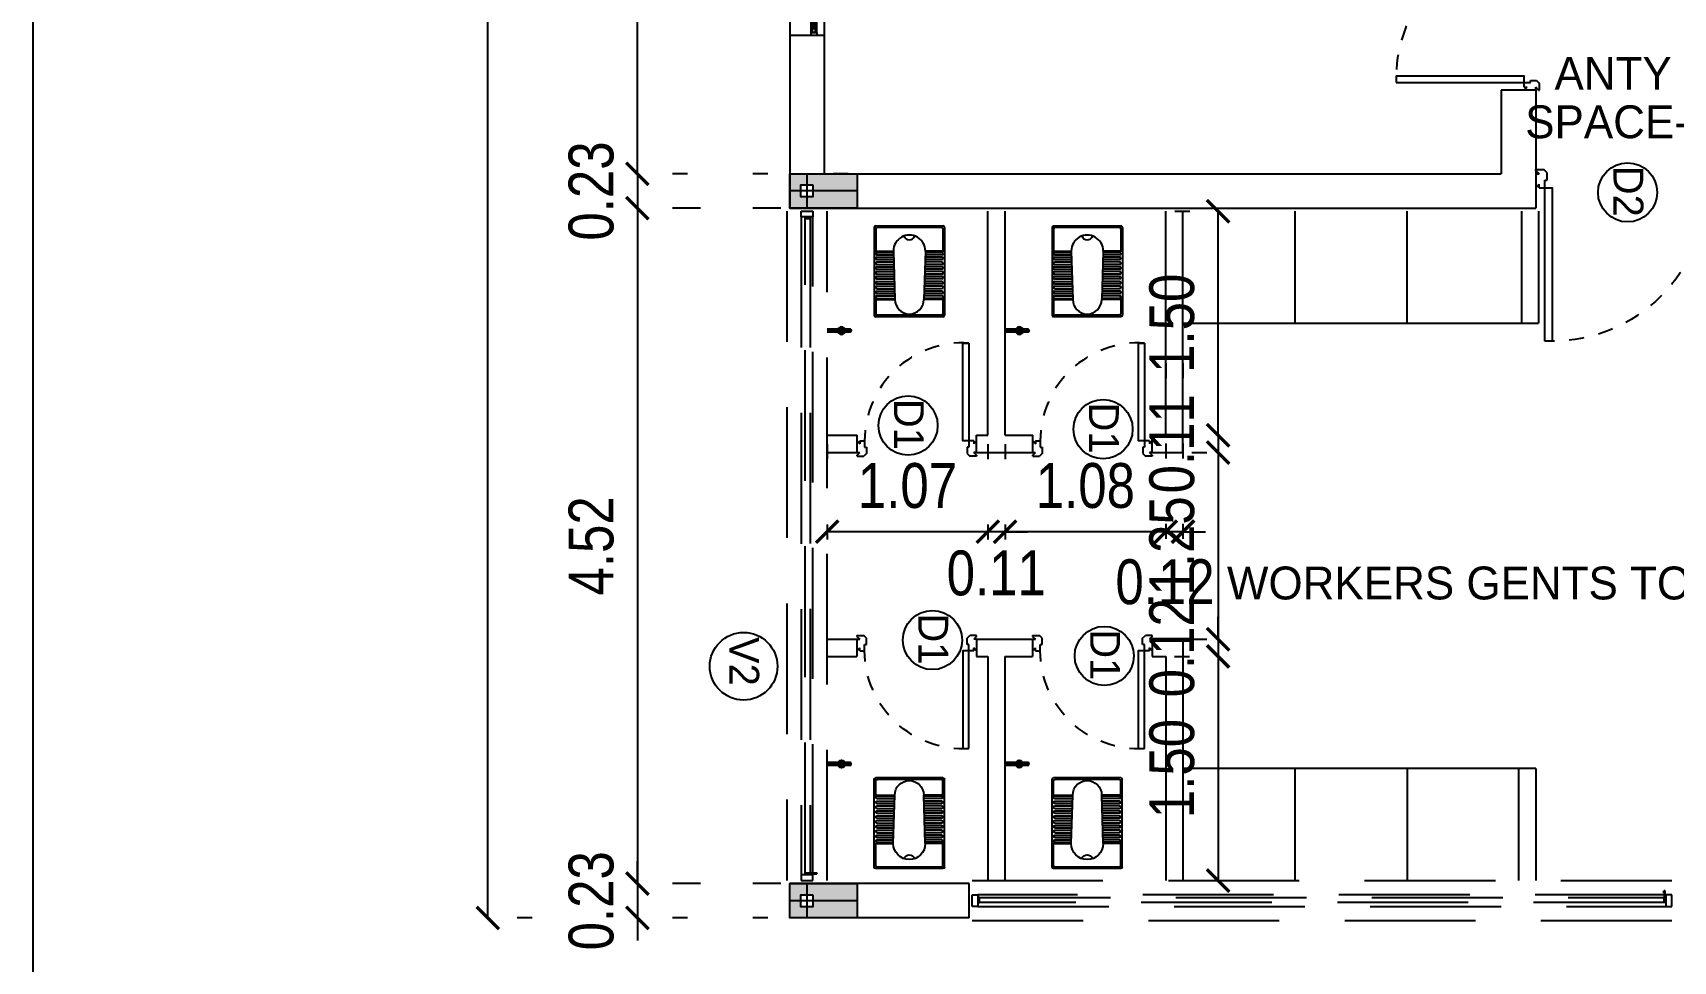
# Model space of a CAD drawing. Header units: metres. Extents: x 1422408 to 2267428, y 4130 to 80428.
# Drawn here: x 2267374 to 2267384.97, y 4274.81 to 4281.03 of the extents above; entities that cross this region are included whole.
import ezdxf

# ---------------------------------------------------------------- set-up
doc = ezdxf.new("R2010")
doc.units = ezdxf.units.M
doc.header["$LTSCALE"] = 3.5
doc.header["$MEASUREMENT"] = 0
doc.linetypes.add('DOT2', pattern=[0.125, 0, -0.125])
doc.linetypes.add('HIDDEN', pattern=[0.375, 0.25, -0.125])
doc.layers.get('0').update_dxf_attribs({"linetype": 'CONTINUOUS'})
doc.layers.get('DEFPOINTS').update_dxf_attribs({"linetype": 'CONTINUOUS'})
for name, color, linetype in [('COL', 2, 'CONTINUOUS'), ('DIM', 41, 'CONTINUOUS'), ('DOOR', 8, 'CONTINUOUS'), ('ED', 30, 'CONTINUOUS'), ('ELEVA TION', 251, 'CONTINUOUS'), ('FURN', 35, 'CONTINUOUS'), ('FUTURE', 252, 'HIDDEN'), ('LOWPART', 56, 'CONTINUOUS'), ('T E X T', 7, 'CONTINUOUS'), ('TABLE', 14, 'CONTINUOUS'), ('TITLE', 7, 'CONTINUOUS'), ('W A L L', 125, 'CONTINUOUS'), ('WALL', 125, 'CONTINUOUS'), ('WALL HATCH', 15, 'CONTINUOUS'), ('wall1', 255, 'CONTINUOUS'), ('WIN', 8, 'CONTINUOUS'), ('window', 252, 'CONTINUOUS')]:
    doc.layers.add(name, color=color, linetype=linetype)
doc.styles.add('ID', font='GOTHIC.TTF', dxfattribs={"width": 0.85})
doc.styles.add('USA TEXT', font='GOTHIC.TTF')
doc.dimstyles.new('1-100-ID', dxfattribs={"dimtxt": 0.3, "dimasz": 0.15, "dimexe": 0.1, "dimexo": 0.06, "dimgap": 0.15, "dimtad": 1, "dimzin": 3, "dimdsep": 46, "dimtxsty": 'ID', "dimblk": 'ARCHTICK', "dimcen": 0, "dimclrd": 252, "dimclre": 252, "dimclrt": 3, "dimadec": 0, "dimazin": 0, "dimtfac": 1, "dimtix": 1, "dimtmove": 2, "dimatfit": 3, "dimldrblk": 'OPEN90', "dimfxl": 0, "dimtolj": 1, "dimtzin": 0, "dimarcsym": 0})

# ---------------------------------------------------------------- blocks, each defined once
blk = doc.blocks.new('800')
at = {"layer": 'DOOR', "linetype": 'HIDDEN'}
for p, q in [((-26, 0, 0), (-26, -45, 0)), ((-26, 0, 0), (-19, 0, 0)), ((-6, -64, 0), (-26, -45, 0)), ((-19, 0, 0), (0, -19, 0)), ((35, -64, 0), (-6, -64, 0)), ((0, 0, 0), (0, -19, 0)), ((77, -51, 0), (35, -51, 0)), ((35, -51, 0), (35, -64, 0)), ((77, 0, 0), (57, -19, 0)), ((77, -19, 0), (57, -19, 0)), ((77, 0, 0), (77, 0, 0)), ((77, -19, 0), (77, -51, 0)), ((-6, -736, 0), (-26, -755, 0)), ((-26, -800, 0), (-26, -755, 0)), ((35, -736, 0), (-6, -736, 0)), ((35, -749, 0), (35, -736, 0)), ((77, -749, 0), (35, -749, 0)), ((77, -781, 0), (77, -749, 0)), ((-19, -800, 0), (-26, -800, 0)), ((-19, -800, 0), (0, -781, 0)), ((0, -800, 0), (0, -781, 0)), ((0, -800, 0), (77, -800, 0)), ((77, -781, 0), (57, -781, 0)), ((77, -800, 0), (57, -781, 0))]:
    blk.add_line(p, q, dxfattribs=at)
at = {"layer": 'DOOR'}
blk.add_line((0, 0, 0), (77, 0, 0), dxfattribs=at)
at = {"layer": 'DOOR', "elevation": 0}
blk.add_lwpolyline([(732, -749), (77, -749), (77, -707), (732, -707)], close=True, dxfattribs=at)
at = {"layer": 'DOOR', "linetype": 'HIDDEN'}
blk.add_arc((77, -707, 0), 656, 356.3719, 90.0001, dxfattribs=at)
blk = doc.blocks.new('FURN')
at = {"layer": 'FURN'}
for p, q in [((-607, -225), (-607, 225)), ((-10, 235), (-596, 235)), ((-492, 225), (-586, 225)), ((-492, 235), (-492, 97)), ((-167, 235), (-167, 107)), ((-21, 225), (-167, 225)), ((0, -225), (0, 225)), ((-596, -215), (-596, 215)), ((-484, 217), (-484, 97)), ((-468, 217), (-468, 98)), ((-451, 217), (-451, 98)), ((-435, 217), (-435, 99)), ((-419, 217), (-419, 99)), ((-403, 217), (-403, 100)), ((-386, 217), (-386, 100)), ((-370, 217), (-370, 101)), ((-354, 217), (-354, 101)), ((-338, 217), (-338, 102)), ((-322, 217), (-322, 102)), ((-305, 217), (-305, 103)), ((-289, 217), (-289, 103)), ((-273, 217), (-273, 104)), ((-257, 217), (-257, 104)), ((-240, 217), (-240, 105)), ((-224, 217), (-224, 105)), ((-208, 217), (-208, 106)), ((-192, 217), (-192, 106)), ((-176, 217), (-176, 107)), ((-10, -215), (-10, 215)), ((-167, 107), (-492, 97)), ((-167, -107), (-492, -97)), ((-492, -235), (-492, -97)), ((-484, -217), (-484, -97)), ((-468, -217), (-468, -98)), ((-451, -217), (-451, -98)), ((-435, -217), (-435, -99)), ((-419, -217), (-419, -99)), ((-403, -217), (-403, -100)), ((-386, -217), (-386, -100)), ((-370, -217), (-370, -101)), ((-354, -217), (-354, -101)), ((-338, -217), (-338, -102)), ((-322, -217), (-322, -102)), ((-305, -217), (-305, -103)), ((-289, -217), (-289, -103)), ((-273, -217), (-273, -104)), ((-257, -217), (-257, -104)), ((-240, -217), (-240, -105)), ((-224, -217), (-224, -105)), ((-208, -217), (-208, -106)), ((-192, -217), (-192, -106)), ((-176, -217), (-176, -107)), ((-167, -235), (-167, -107)), ((-10, -235), (-596, -235)), ((-492, -225), (-586, -225)), ((-21, -225), (-167, -225))]:
    blk.add_line(p, q, dxfattribs=at)
for centre, radius, start, end in [((-596, 225), 10.5, 90, 180), ((-586, 215), 10.5, 90, 180), ((-476, 217), 8.11, 0, 180), ((-443, 217), 8.11, 0, 180), ((-411, 217), 8.11, 0, 180), ((-378, 217), 8.11, 0, 180), ((-346, 217), 8.11, 0, 180), ((-313, 217), 8.11, 0, 180), ((-281, 217), 8.11, 0, 180), ((-249, 217), 8.11, 0, 180), ((-216, 217), 8.11, 0, 180), ((-184, 217), 8.11, 0, 180), ((-21, 215), 10.5, 0, 90), ((-10, 225), 10.5, 0, 90), ((-492, 0), 96.8, 90, 270), ((-167, 0), 107, 270, 90), ((-52, 0), 39.2, 111.6754, 248.3246), ((-586, -215), 10.5, 180, 270), ((-476, -217), 8.11, 180, 0), ((-443, -217), 8.11, 180, 0), ((-411, -217), 8.11, 180, 0), ((-378, -217), 8.11, 180, 0), ((-346, -217), 8.11, 180, 0), ((-313, -217), 8.11, 180, 0), ((-281, -217), 8.11, 180, 0), ((-249, -217), 8.11, 180, 0), ((-216, -217), 8.11, 180, 0), ((-184, -217), 8.11, 180, 0), ((-21, -215), 10.5, 270, 0), ((-596, -225), 10.5, 180, 270), ((-10, -225), 10.5, 270, 0)]:
    blk.add_arc(centre, radius, start, end, dxfattribs=at)
blk = doc.blocks.new('TAP')
at = {"layer": 'FURN'}
for p, q in [((-14, 99), (-30, 111)), ((-13, 100), (-25, 117)), ((-20, 151), (-20, 119)), ((-19, 156), (-19, 120)), ((-12, 101), (-18, 120)), ((-17, 158), (-17, 120)), ((-14, 160), (-14, 121)), ((-10, 101), (-10, 121)), ((-8, 101), (-2, 120)), ((-7, 100), (5, 117)), ((-6, 160), (-6, 121)), ((-6, 99), (10, 111)), ((-3, 158), (-3, 120)), ((-1, 156), (-1, 120)), ((0, 151), (0, 119)), ((-15, 96), (-35, 96)), ((-15, 98), (-34, 104)), ((-15, 95), (-34, 89)), ((-14, 93), (-30, 82)), ((-13, 92), (-25, 76)), ((-20, 73), (-20, 0)), ((-19, 73), (-19, 0)), ((-12, 92), (-18, 73)), ((-17, 72), (-17, 0)), ((-14, 72), (-14, 0)), ((-10, 91), (-10, 71)), ((-8, 92), (-2, 73)), ((-7, 92), (5, 76)), ((-6, 93), (10, 82)), ((-6, 72), (-6, 0)), ((-5, 98), (14, 104)), ((-5, 96), (15, 96)), ((-5, 95), (14, 89)), ((-3, 72), (-3, 0)), ((-1, 73), (-1, 0)), ((0, 73), (0, 0))]:
    blk.add_line(p, q, dxfattribs=at)
for radius in [25, 5]:
    blk.add_circle((-10, 96), radius, dxfattribs=at)
blk.add_arc((-10, 151), 10, 0, 180, dxfattribs=at)
blk = doc.blocks.new('1000')
at = {"layer": 'DOOR', "linetype": 'HIDDEN'}
for p, q in [((0, 76.7), (19.2, 57.5)), ((0, 0), (0, 76.7)), ((0, -19.2), (19.2, 0)), ((0, 0), (19.2, 0)), ((19.2, 76.7), (51.1, 76.7)), ((19.2, 76.7), (19.2, 57.5)), ((51.1, 76.7), (51.1, 35.1)), ((51.1, 35.1), (63.9, 35.1)), ((63.9, 35.1), (63.9, -6.4)), ((948.9, 35.1, 0), (936.1, 35.1, 0)), ((936.1, 35.1, 0), (936.1, -6.4, 0)), ((980.8, 76.7, 0), (948.9, 76.7, 0)), ((948.9, 76.7, 0), (948.9, 35.1, 0)), ((980.8, 76.7, 0), (980.8, 57.5, 0)), ((1000, 76.7, 0), (980.8, 57.5, 0)), ((1000, 76.7, 0), (1000, 76.7, 0)), ((0, -19.2), (0, -25.6)), ((0, -25.6), (44.7, -25.6)), ((63.9, -6.4), (44.7, -25.6)), ((936.1, -6.4, 0), (955.3, -25.6, 0)), ((1000, -25.6, 0), (955.3, -25.6, 0)), ((1000, -19.2, 0), (980.8, 0, 0)), ((1000, 0, 0), (980.8, 0, 0)), ((1000, -25.6, 0), (1000, -19.2, 0))]:
    blk.add_line(p, q, dxfattribs=at)
at = {"layer": 'DOOR'}
blk.add_line((1000, 0, 0), (1000, 76.7, 0), dxfattribs=at)
blk.add_lwpolyline([(51.1, 932.9), (51.1, 76.7), (92.6, 76.7), (92.6, 932.9)], close=True, dxfattribs=at)
at = {"layer": 'DOOR', "linetype": 'HIDDEN'}
blk.add_arc((92.6, 76.7), 856.2, 359.99999, 90.00001, dxfattribs=at)
at = {"layer": 'WALL', "ltscale": 5}
blk.add_line((16.7, -6.4), (16.7, -6.4), dxfattribs=at)
blk = doc.blocks.new('230')
at = {"layer": 'COL'}
h = blk.add_hatch(color=256, dxfattribs=at)
h.paths.add_polyline_path([(115, 115), (0, 115), (0, 40), (40, 40), (40, 0), (115, 0)])
h.paths.add_polyline_path([(0, 115), (-115, 115), (-115, 0), (-40, 0), (-40, 40), (0, 40)])
h.paths.add_polyline_path([(0, -40), (-40, -40), (-40, 0), (-115, 0), (-115, -335), (0, -335)])
h.paths.add_polyline_path([(115, 0), (40, 0), (40, -40), (0, -40), (0, -335), (115, -335)])
for p, q in [((0, -335), (0, 115)), ((-115, 0), (115, 0))]:
    blk.add_line(p, q, dxfattribs=at)
for points in [[(-115, -335), (115, -335), (115, 115), (-115, 115)], [(-40, -40), (40, -40), (40, 40), (-40, 40)]]:
    blk.add_lwpolyline(points, close=True, dxfattribs=at)
blk = doc.blocks.new('_ArchTick')
at = {"color": 0, "linetype": 'ByBlock', "const_width": 0.15}
blk.add_lwpolyline([(-0.5, -0.5), (0.5, 0.5)], dxfattribs=at)
blk = doc.blocks.new('*D262')
at = {"layer": 'DEFPOINTS', "color": 0, "transparency": 16777216}
for p in [(2267379.513, 4280.082), (2267378.043, 4279.852), (2267379.513, 4279.852)]:
    blk.add_point(p, dxfattribs=at)
at = {"layer": 'ED', "color": 252, "lineweight": -2, "transparency": 16777216}
for p, q in [((2267378.043, 4280.082), (2267378.043, 4280.232)), ((2267378.043, 4280.082), (2267378.043, 4279.852)), ((2267378.043, 4279.852), (2267378.043, 4279.702))]:
    blk.add_line(p, q, dxfattribs=at)
at = {"layer": 'ED', "color": 252, "linetype": 'DOT2', "lineweight": -2, "transparency": 16777216}
for p, q in [((2267379.453, 4280.082), (2267377.943, 4280.082)), ((2267379.453, 4279.852), (2267377.943, 4279.852))]:
    blk.add_line(p, q, dxfattribs=at)
at = {"layer": 'ED', "color": 252, "lineweight": -2, "transparency": 16777216, "xscale": 0.15, "yscale": 0.15, "zscale": 0.15}
for p, rotation in [((2267378.043, 4280.082), 270), ((2267378.043, 4279.852), 90)]:
    blk.add_blockref('_ArchTick', p, dxfattribs=dict(at, rotation=rotation))
at = {"layer": 'ED', "color": 3, "transparency": 16777216, "insert": (2267377.735, 4279.967), "char_height": 0.3, "attachment_point": 5, "rotation": 90, "style": 'ID'}
blk.add_mtext('\\A1;0.23', dxfattribs=at)
blk = doc.blocks.new('_Open90')
at = {"color": 0, "linetype": 'ByBlock', "lineweight": -2}
for p, q in [((0, 0), (-1, 0)), ((-0.5, 0.5), (0, 0)), ((0, 0), (-0.5, -0.5))]:
    blk.add_line(p, q, dxfattribs=at)
blk = doc.blocks.new('*D263')
at = {"layer": 'DEFPOINTS', "color": 0, "transparency": 16777216}
for p in [(2267379.513, 4275.332), (2267378.043, 4275.102), (2267379.513, 4275.102)]:
    blk.add_point(p, dxfattribs=at)
at = {"layer": 'ED', "color": 252, "lineweight": -2, "transparency": 16777216}
for p, q in [((2267378.043, 4275.332), (2267378.043, 4275.482)), ((2267378.043, 4275.332), (2267378.043, 4275.102)), ((2267378.043, 4275.102), (2267378.043, 4274.952))]:
    blk.add_line(p, q, dxfattribs=at)
at = {"layer": 'ED', "color": 252, "linetype": 'DOT2', "lineweight": -2, "transparency": 16777216}
for p, q in [((2267379.453, 4275.332), (2267377.943, 4275.332)), ((2267379.453, 4275.102), (2267377.943, 4275.102))]:
    blk.add_line(p, q, dxfattribs=at)
at = {"layer": 'ED', "color": 252, "lineweight": -2, "transparency": 16777216, "xscale": 0.15, "yscale": 0.15, "zscale": 0.15}
for p, rotation in [((2267378.043, 4275.332), 270), ((2267378.043, 4275.102), 90)]:
    blk.add_blockref('_ArchTick', p, dxfattribs=dict(at, rotation=rotation))
at = {"layer": 'ED', "color": 3, "transparency": 16777216, "insert": (2267377.735, 4275.217), "char_height": 0.3, "attachment_point": 5, "rotation": 90, "style": 'ID'}
blk.add_mtext('\\A1;0.23', dxfattribs=at)
blk = doc.blocks.new('*D265')
at = {"layer": 'DEFPOINTS', "color": 0, "transparency": 16777216}
for p in [(2267379.063, 4279.852), (2267378.043, 4275.332), (2267379.063, 4275.332)]:
    blk.add_point(p, dxfattribs=at)
at = {"layer": 'ED', "color": 252, "linetype": 'DOT2', "lineweight": -2, "transparency": 16777216}
for p, q in [((2267379.003, 4279.852), (2267377.943, 4279.852)), ((2267379.003, 4275.332), (2267377.943, 4275.332))]:
    blk.add_line(p, q, dxfattribs=at)
at = {"layer": 'ED', "color": 252, "lineweight": -2, "transparency": 16777216}
blk.add_line((2267378.043, 4279.852), (2267378.043, 4275.332), dxfattribs=at)
at = {"layer": 'ED', "color": 252, "lineweight": -2, "transparency": 16777216, "xscale": 0.15, "yscale": 0.15, "zscale": 0.15}
for p, rotation in [((2267378.043, 4279.852), 90), ((2267378.043, 4275.332), 270)]:
    blk.add_blockref('_ArchTick', p, dxfattribs=dict(at, rotation=rotation))
at = {"layer": 'ED', "color": 3, "transparency": 16777216, "insert": (2267377.735, 4277.592), "char_height": 0.3, "attachment_point": 5, "rotation": 90, "style": 'ID'}
blk.add_mtext('\\A1;4.52', dxfattribs=at)
blk = doc.blocks.new('*D266')
at = {"layer": 'DEFPOINTS', "color": 0, "transparency": 16777216}
for p in [(2267377.399, 4295.932), (2267377.043, 4275.102), (2267377.399, 4275.102)]:
    blk.add_point(p, dxfattribs=at)
at = {"layer": 'ED', "color": 252, "linetype": 'DOT2', "lineweight": -2, "transparency": 16777216}
for p, q in [((2267377.339, 4295.932), (2267376.943, 4295.932)), ((2267377.339, 4275.102), (2267376.943, 4275.102))]:
    blk.add_line(p, q, dxfattribs=at)
at = {"layer": 'ED', "color": 252, "lineweight": -2, "transparency": 16777216}
for p, q in [((2267377.043, 4295.932), (2267377.043, 4284.326)), ((2267377.043, 4275.102), (2267377.043, 4283.165))]:
    blk.add_line(p, q, dxfattribs=at)
at = {"layer": 'ED', "color": 252, "lineweight": -2, "transparency": 16777216, "xscale": 0.15, "yscale": 0.15, "zscale": 0.15}
for p, rotation in [((2267377.043, 4295.932), 90), ((2267377.043, 4275.102), 270)]:
    blk.add_blockref('_ArchTick', p, dxfattribs=dict(at, rotation=rotation))
at = {"layer": 'ED', "color": 3, "transparency": 16777216, "insert": (2267377.309, 4283.746), "char_height": 0.3, "attachment_point": 5, "rotation": 90, "style": 'ID'}
blk.add_mtext('\\A1;20.83', dxfattribs=at)
blk = doc.blocks.new('WIN-PLAN')
at = {"layer": 'DIM', "color": 9}
for p, q in [((2100, 180), (-300, 180)), ((2100, 143), (-300, 143)), ((2090, 173), (-287, 173)), ((2090, 151), (-272, 151))]:
    blk.add_line(p, q, dxfattribs=at)
at = {"layer": 'DIM'}
for p, q in [((-272, 173), (-264, 166)), ((2072, 166), (-272, 166)), ((2072, 159), (-272, 159)), ((-272, 151), (-264, 159)), ((2072, 173), (2064, 166)), ((2072, 151), (2064, 159))]:
    blk.add_line(p, q, dxfattribs=at)
at = {"layer": 'DIM', "color": 9}
for points in [[(-320, 143), (-300, 143), (-300, 180), (-320, 180)], [(2120, 143), (2100, 143), (2100, 180), (2120, 180)]]:
    blk.add_lwpolyline(points, close=True, dxfattribs=at)
at = {"layer": 'DIM'}
for points in [[(-300, 173), (-300, 164, -1), (-300, 160), (-300, 152), (-297, 152), (-297, 150), (-290, 150), (-290, 151), (-287, 151), (-272, 151), (-272, 173), (-290, 173), (-290, 175), (-297, 175), (-297, 173)], [(2100, 173), (2100, 164, 1), (2100, 160), (2100, 152), (2097, 152), (2097, 150), (2090, 150), (2090, 151), (2087, 151), (2072, 151), (2072, 173), (2090, 173), (2090, 175), (2097, 175), (2097, 173)]]:
    blk.add_lwpolyline(points, format="xyb", close=True, dxfattribs=at)
at = {"layer": 'WIN'}
for points in [[(-320, 230), (2120, 230)], [(-320, 0), (2120, 0)]]:
    blk.add_lwpolyline(points, dxfattribs=at)
blk = doc.blocks.new('*D232')
at = {"layer": 'DEFPOINTS', "color": 0, "transparency": 16777216}
for p in [(2267378.043, 4284.372), (2267379.513, 4284.372), (2267379.513, 4280.082)]:
    blk.add_point(p, dxfattribs=at)
at = {"layer": 'ED', "color": 252, "linetype": 'DOT2', "lineweight": -2, "transparency": 16777216}
for p, q in [((2267379.453, 4284.372), (2267377.943, 4284.372)), ((2267379.453, 4280.082), (2267377.943, 4280.082))]:
    blk.add_line(p, q, dxfattribs=at)
at = {"layer": 'ED', "color": 252, "lineweight": -2, "transparency": 16777216}
blk.add_line((2267378.043, 4280.082), (2267378.043, 4284.372), dxfattribs=at)
at = {"layer": 'ED', "color": 252, "lineweight": -2, "transparency": 16777216, "xscale": 0.15, "yscale": 0.15, "zscale": 0.15}
for p, rotation in [((2267378.043, 4284.372), 90), ((2267378.043, 4280.082), 270)]:
    blk.add_blockref('_ArchTick', p, dxfattribs=dict(at, rotation=rotation))
at = {"layer": 'ED', "color": 3, "transparency": 16777216, "insert": (2267377.735, 4282.227), "char_height": 0.3, "attachment_point": 5, "rotation": 90, "style": 'ID'}
blk.add_mtext('\\A1;4.29', dxfattribs=at)
blk = doc.blocks.new('*D336')
at = {"layer": 'DEFPOINTS', "color": 0, "transparency": 16777216}
for p in [(2267381.578, 4278.875), (2267381.693, 4278.875), (2267381.578, 4277.687)]:
    blk.add_point(p, dxfattribs=at)
at = {"layer": 'ED', "color": 252, "linetype": 'DOT2', "lineweight": -2, "transparency": 16777216}
for p, q in [((2267381.578, 4278.815), (2267381.578, 4277.587)), ((2267381.693, 4278.815), (2267381.693, 4277.587))]:
    blk.add_line(p, q, dxfattribs=at)
at = {"layer": 'ED', "color": 252, "lineweight": -2, "transparency": 16777216}
for p, q in [((2267381.578, 4277.687), (2267381.428, 4277.687)), ((2267381.693, 4277.687), (2267381.578, 4277.687)), ((2267381.693, 4277.687), (2267381.843, 4277.687))]:
    blk.add_line(p, q, dxfattribs=at)
at = {"layer": 'ED', "color": 252, "lineweight": -2, "transparency": 16777216, "xscale": 0.15, "yscale": 0.15, "zscale": 0.15}
blk.add_blockref('_ArchTick', (2267381.578, 4277.687), dxfattribs=at)
at = {"layer": 'ED', "color": 252, "lineweight": -2, "transparency": 16777216, "xscale": 0.15, "yscale": 0.15, "zscale": 0.15, "rotation": 180}
blk.add_blockref('_ArchTick', (2267381.693, 4277.687), dxfattribs=at)
at = {"layer": 'ED', "color": 3, "transparency": 16777216, "insert": (2267381.573, 4277.35), "char_height": 0.3, "attachment_point": 5, "style": 'ID'}
blk.add_mtext('\\A1;0.12', dxfattribs=at)
blk = doc.blocks.new('*D337')
at = {"layer": 'DEFPOINTS', "color": 0, "transparency": 16777216}
for p in [(2267381.578, 4278.875), (2267380.503, 4278.332), (2267380.503, 4277.687)]:
    blk.add_point(p, dxfattribs=at)
at = {"layer": 'ED', "color": 252, "linetype": 'DOT2', "lineweight": -2, "transparency": 16777216}
for p, q in [((2267381.578, 4278.815), (2267381.578, 4277.587)), ((2267380.503, 4278.272), (2267380.503, 4277.587))]:
    blk.add_line(p, q, dxfattribs=at)
at = {"layer": 'ED', "color": 252, "lineweight": -2, "transparency": 16777216}
blk.add_line((2267381.578, 4277.687), (2267380.503, 4277.687), dxfattribs=at)
at = {"layer": 'ED', "color": 252, "lineweight": -2, "transparency": 16777216, "xscale": 0.15, "yscale": 0.15, "zscale": 0.15, "rotation": 180}
blk.add_blockref('_ArchTick', (2267380.503, 4277.687), dxfattribs=at)
at = {"layer": 'ED', "color": 252, "lineweight": -2, "transparency": 16777216, "xscale": 0.15, "yscale": 0.15, "zscale": 0.15}
blk.add_blockref('_ArchTick', (2267381.578, 4277.687), dxfattribs=at)
at = {"layer": 'ED', "color": 3, "transparency": 16777216, "insert": (2267381.04, 4277.994), "char_height": 0.3, "attachment_point": 5, "style": 'ID'}
blk.add_mtext('\\A1;1.08', dxfattribs=at)
blk = doc.blocks.new('*D338')
at = {"layer": 'DEFPOINTS', "color": 0, "transparency": 16777216}
for p in [(2267380.388, 4278.332), (2267380.503, 4278.332), (2267380.388, 4277.687)]:
    blk.add_point(p, dxfattribs=at)
at = {"layer": 'ED', "color": 252, "linetype": 'DOT2', "lineweight": -2, "transparency": 16777216}
for p, q in [((2267380.388, 4278.272), (2267380.388, 4277.587)), ((2267380.503, 4278.272), (2267380.503, 4277.587))]:
    blk.add_line(p, q, dxfattribs=at)
at = {"layer": 'ED', "color": 252, "lineweight": -2, "transparency": 16777216}
for p, q in [((2267380.388, 4277.687), (2267380.238, 4277.687)), ((2267380.503, 4277.687), (2267380.388, 4277.687)), ((2267380.503, 4277.687), (2267380.653, 4277.687))]:
    blk.add_line(p, q, dxfattribs=at)
at = {"layer": 'ED', "color": 252, "lineweight": -2, "transparency": 16777216, "xscale": 0.15, "yscale": 0.15, "zscale": 0.15}
blk.add_blockref('_ArchTick', (2267380.388, 4277.687), dxfattribs=at)
at = {"layer": 'ED', "color": 252, "lineweight": -2, "transparency": 16777216, "xscale": 0.15, "yscale": 0.15, "zscale": 0.15, "rotation": 180}
blk.add_blockref('_ArchTick', (2267380.503, 4277.687), dxfattribs=at)
at = {"layer": 'ED', "color": 3, "transparency": 16777216, "insert": (2267380.444, 4277.409), "char_height": 0.3, "attachment_point": 5, "style": 'ID'}
blk.add_mtext('\\A1;0.11', dxfattribs=at)
blk = doc.blocks.new('*D339')
at = {"layer": 'DEFPOINTS', "color": 0, "transparency": 16777216}
for p in [(2267379.313, 4278.332), (2267380.388, 4278.332), (2267379.313, 4277.687)]:
    blk.add_point(p, dxfattribs=at)
at = {"layer": 'ED', "color": 252, "linetype": 'DOT2', "lineweight": -2, "transparency": 16777216}
for p, q in [((2267379.313, 4278.272), (2267379.313, 4277.587)), ((2267380.388, 4278.272), (2267380.388, 4277.587))]:
    blk.add_line(p, q, dxfattribs=at)
at = {"layer": 'ED', "color": 252, "lineweight": -2, "transparency": 16777216}
blk.add_line((2267380.388, 4277.687), (2267379.313, 4277.687), dxfattribs=at)
at = {"layer": 'ED', "color": 252, "lineweight": -2, "transparency": 16777216, "xscale": 0.15, "yscale": 0.15, "zscale": 0.15, "rotation": 180}
blk.add_blockref('_ArchTick', (2267379.313, 4277.687), dxfattribs=at)
at = {"layer": 'ED', "color": 252, "lineweight": -2, "transparency": 16777216, "xscale": 0.15, "yscale": 0.15, "zscale": 0.15}
blk.add_blockref('_ArchTick', (2267380.388, 4277.687), dxfattribs=at)
at = {"layer": 'ED', "color": 3, "transparency": 16777216, "insert": (2267379.85, 4277.994), "char_height": 0.3, "attachment_point": 5, "style": 'ID'}
blk.add_mtext('\\A1;1.07', dxfattribs=at)
blk = doc.blocks.new('*D340')
at = {"layer": 'DEFPOINTS', "color": 0, "transparency": 16777216}
for p in [(2267381.578, 4279.832), (2267381.928, 4279.832), (2267381.578, 4278.332)]:
    blk.add_point(p, dxfattribs=at)
at = {"layer": 'ED', "color": 252, "linetype": 'DOT2', "lineweight": -2, "transparency": 16777216}
for p, q in [((2267381.638, 4279.832), (2267382.028, 4279.832)), ((2267381.638, 4278.332), (2267382.028, 4278.332))]:
    blk.add_line(p, q, dxfattribs=at)
at = {"layer": 'ED', "color": 252, "lineweight": -2, "transparency": 16777216}
blk.add_line((2267381.928, 4278.332), (2267381.928, 4279.832), dxfattribs=at)
at = {"layer": 'ED', "color": 252, "lineweight": -2, "transparency": 16777216, "xscale": 0.15, "yscale": 0.15, "zscale": 0.15}
for p, rotation in [((2267381.928, 4279.832), 90), ((2267381.928, 4278.332), 270)]:
    blk.add_blockref('_ArchTick', p, dxfattribs=dict(at, rotation=rotation))
at = {"layer": 'ED', "color": 3, "transparency": 16777216, "insert": (2267381.62, 4279.082), "char_height": 0.3, "attachment_point": 5, "rotation": 90, "style": 'ID'}
blk.add_mtext('\\A1;1.50', dxfattribs=at)
blk = doc.blocks.new('*D341')
at = {"layer": 'DEFPOINTS', "color": 0, "transparency": 16777216}
for p in [(2267381.578, 4278.332), (2267381.693, 4278.217), (2267381.928, 4278.217)]:
    blk.add_point(p, dxfattribs=at)
at = {"layer": 'ED', "color": 252, "lineweight": -2, "transparency": 16777216}
for p, q in [((2267381.928, 4278.332), (2267381.928, 4278.482)), ((2267381.928, 4278.332), (2267381.928, 4278.217)), ((2267381.928, 4278.217), (2267381.928, 4278.067))]:
    blk.add_line(p, q, dxfattribs=at)
at = {"layer": 'ED', "color": 252, "linetype": 'DOT2', "lineweight": -2, "transparency": 16777216}
for p, q in [((2267381.638, 4278.332), (2267382.028, 4278.332)), ((2267381.753, 4278.217), (2267382.028, 4278.217))]:
    blk.add_line(p, q, dxfattribs=at)
at = {"layer": 'ED', "color": 252, "lineweight": -2, "transparency": 16777216, "xscale": 0.15, "yscale": 0.15, "zscale": 0.15}
for p, rotation in [((2267381.928, 4278.332), 270), ((2267381.928, 4278.217), 90)]:
    blk.add_blockref('_ArchTick', p, dxfattribs=dict(at, rotation=rotation))
at = {"layer": 'ED', "color": 3, "transparency": 16777216, "insert": (2267381.62, 4278.275), "char_height": 0.3, "attachment_point": 5, "rotation": 90, "style": 'ID'}
blk.add_mtext('\\A1;0.11', dxfattribs=at)
blk = doc.blocks.new('*D342')
at = {"layer": 'DEFPOINTS', "color": 0, "transparency": 16777216}
for p in [(2267381.693, 4278.217), (2267381.693, 4276.967), (2267381.928, 4276.967)]:
    blk.add_point(p, dxfattribs=at)
at = {"layer": 'ED', "color": 252, "linetype": 'DOT2', "lineweight": -2, "transparency": 16777216}
for p, q in [((2267381.753, 4278.217), (2267382.028, 4278.217)), ((2267381.753, 4276.967), (2267382.028, 4276.967))]:
    blk.add_line(p, q, dxfattribs=at)
at = {"layer": 'ED', "color": 252, "lineweight": -2, "transparency": 16777216}
blk.add_line((2267381.928, 4278.217), (2267381.928, 4276.967), dxfattribs=at)
at = {"layer": 'ED', "color": 252, "lineweight": -2, "transparency": 16777216, "xscale": 0.15, "yscale": 0.15, "zscale": 0.15}
for p, rotation in [((2267381.928, 4278.217), 90), ((2267381.928, 4276.967), 270)]:
    blk.add_blockref('_ArchTick', p, dxfattribs=dict(at, rotation=rotation))
at = {"layer": 'ED', "color": 3, "transparency": 16777216, "insert": (2267381.62, 4277.592), "char_height": 0.3, "attachment_point": 5, "rotation": 90, "style": 'ID'}
blk.add_mtext('\\A1;1.25', dxfattribs=at)
blk = doc.blocks.new('*D343')
at = {"layer": 'DEFPOINTS', "color": 0, "transparency": 16777216}
for p in [(2267381.693, 4276.967), (2267381.577, 4276.852), (2267381.928, 4276.852)]:
    blk.add_point(p, dxfattribs=at)
at = {"layer": 'ED', "color": 252, "lineweight": -2, "transparency": 16777216}
for p, q in [((2267381.928, 4276.967), (2267381.928, 4277.117)), ((2267381.928, 4276.967), (2267381.928, 4276.852)), ((2267381.928, 4276.852), (2267381.928, 4276.702))]:
    blk.add_line(p, q, dxfattribs=at)
at = {"layer": 'ED', "color": 252, "linetype": 'DOT2', "lineweight": -2, "transparency": 16777216}
for p, q in [((2267381.753, 4276.967), (2267382.028, 4276.967)), ((2267381.637, 4276.852), (2267382.028, 4276.852))]:
    blk.add_line(p, q, dxfattribs=at)
at = {"layer": 'ED', "color": 252, "lineweight": -2, "transparency": 16777216, "xscale": 0.15, "yscale": 0.15, "zscale": 0.15}
for p, rotation in [((2267381.928, 4276.967), 270), ((2267381.928, 4276.852), 90)]:
    blk.add_blockref('_ArchTick', p, dxfattribs=dict(at, rotation=rotation))
at = {"layer": 'ED', "color": 3, "transparency": 16777216, "insert": (2267381.62, 4276.91), "char_height": 0.3, "attachment_point": 5, "rotation": 90, "style": 'ID'}
blk.add_mtext('\\A1;0.12', dxfattribs=at)
blk = doc.blocks.new('*D344')
at = {"layer": 'DEFPOINTS', "color": 0, "transparency": 16777216}
for p in [(2267381.577, 4276.852), (2267381.692, 4275.352), (2267381.928, 4275.352)]:
    blk.add_point(p, dxfattribs=at)
at = {"layer": 'ED', "color": 252, "linetype": 'DOT2', "lineweight": -2, "transparency": 16777216}
for p, q in [((2267381.637, 4276.852), (2267382.028, 4276.852)), ((2267381.752, 4275.352), (2267382.028, 4275.352))]:
    blk.add_line(p, q, dxfattribs=at)
at = {"layer": 'ED', "color": 252, "lineweight": -2, "transparency": 16777216}
blk.add_line((2267381.928, 4276.852), (2267381.928, 4275.352), dxfattribs=at)
at = {"layer": 'ED', "color": 252, "lineweight": -2, "transparency": 16777216, "xscale": 0.15, "yscale": 0.15, "zscale": 0.15}
for p, rotation in [((2267381.928, 4276.852), 90), ((2267381.928, 4275.352), 270)]:
    blk.add_blockref('_ArchTick', p, dxfattribs=dict(at, rotation=rotation))
at = {"layer": 'ED', "color": 3, "transparency": 16777216, "insert": (2267381.62, 4276.102), "char_height": 0.3, "attachment_point": 5, "rotation": 90, "style": 'ID'}
blk.add_mtext('\\A1;1.50', dxfattribs=at)

msp = doc.modelspace()

# ---------------------------------------------------------------- linework, layer by layer
at = {"layer": 'ELEVA TION', "linetype": 'HIDDEN'}
msp.add_line((2267379.31255, 4275.35237), (2267379.31255, 4279.83237), dxfattribs=at)
at = {"layer": 'FUTURE'}
for p, q in [((2267380.28294, 4275.35237), (2267384.96255, 4275.35237)), ((2267384.96255, 4275.08237), (2267380.28294, 4275.08237))]:
    msp.add_line(p, q, dxfattribs=at)
at = {"layer": 'FUTURE', "flags": 128}
msp.add_lwpolyline([(2267379.04255, 4279.83237), (2267379.04255, 4275.35237)], dxfattribs=at)
at = {"layer": 'LOWPART'}
for p, q in [((2267380.38755, 4278.33237), (2267380.38755, 4279.83237)), ((2267380.50255, 4278.33237), (2267380.50255, 4279.83237)), ((2267381.57755, 4278.33237), (2267381.57755, 4279.83237)), ((2267381.69255, 4278.21737), (2267381.69255, 4279.83237)), ((2267382.44255, 4279.08237), (2267382.44255, 4279.83237)), ((2267383.19255, 4279.08237), (2267383.19255, 4279.83237)), ((2267383.95755, 4279.83237), (2267383.95755, 4279.08237)), ((2267384.07255, 4279.83237), (2267384.07255, 4279.08237)), ((2267381.69255, 4279.08237), (2267384.07255, 4279.08237)), ((2267379.31255, 4278.33237), (2267379.51255, 4278.33237)), ((2267379.51255, 4278.21737), (2267379.51255, 4278.33237)), ((2267380.31255, 4278.21737), (2267380.31255, 4278.33237)), ((2267380.31255, 4278.33237), (2267380.38755, 4278.33237)), ((2267380.50255, 4278.33237), (2267380.68755, 4278.33237)), ((2267380.68755, 4278.21737), (2267380.68755, 4278.33237)), ((2267381.48755, 4278.21737), (2267381.48755, 4278.33237)), ((2267381.48755, 4278.33237), (2267381.57755, 4278.33237)), ((2267379.31255, 4278.21737), (2267379.51255, 4278.21737)), ((2267380.31255, 4278.21737), (2267380.68755, 4278.21737)), ((2267381.48755, 4278.21737), (2267381.69255, 4278.21737)), ((2267379.31225, 4276.96737), (2267379.51225, 4276.96737)), ((2267379.51225, 4276.96737), (2267379.51225, 4276.85237)), ((2267380.31225, 4276.96737), (2267380.31225, 4276.85237)), ((2267380.31225, 4276.96737), (2267380.68725, 4276.96737)), ((2267380.68725, 4276.96737), (2267380.68725, 4276.85237)), ((2267381.48725, 4276.96737), (2267381.48725, 4276.85237)), ((2267381.48725, 4276.96737), (2267381.69225, 4276.96737)), ((2267381.69225, 4276.96737), (2267381.69225, 4275.35237)), ((2267379.31225, 4276.85237), (2267379.51225, 4276.85237)), ((2267380.31225, 4276.85237), (2267380.38725, 4276.85237)), ((2267380.38725, 4276.85237), (2267380.38725, 4275.35237)), ((2267380.50225, 4276.85237), (2267380.50225, 4275.35237)), ((2267380.50225, 4276.85237), (2267380.68725, 4276.85237)), ((2267381.48725, 4276.85237), (2267381.57725, 4276.85237)), ((2267381.57725, 4276.85237), (2267381.57725, 4275.35237)), ((2267384.05255, 4276.10237), (2267381.69225, 4276.10237)), ((2267382.44225, 4276.10237), (2267382.44225, 4275.35237)), ((2267383.19225, 4276.10237), (2267383.19225, 4275.35237)), ((2267383.93755, 4276.10237), (2267383.93755, 4275.35237)), ((2267384.05255, 4276.10237), (2267384.05255, 4275.35237))]:
    msp.add_line(p, q, dxfattribs=at)
at = {"layer": 'TABLE'}
for centre, radius in [((2267384.66753, 4279.95748), 0.19786), ((2267379.85379, 4278.39757), 0.19786), ((2267381.15847, 4278.37309), 0.19786), ((2267380.01687, 4276.96161), 0.19786), ((2267381.16662, 4276.85555), 0.19786), ((2267378.75364, 4276.78648), 0.22628)]:
    msp.add_circle(centre, radius, dxfattribs=at)
at = {"layer": 'W A L L', "linetype": 'HIDDEN'}
msp.add_line((2267379.29255, 4279.85238), (2267379.06255, 4279.85238), dxfattribs=at)
at = {"layer": 'WALL'}
for p, q in [((2267379.06255, 4281.00788), (2267379.06255, 4279.85237)), ((2267379.29255, 4281.00788), (2267379.29255, 4280.08237)), ((2267384.05255, 4280.64237), (2267383.82255, 4280.64237)), ((2267383.82255, 4280.64237), (2267383.82255, 4280.08237)), ((2267384.05255, 4280.64237), (2267384.05255, 4279.85237)), ((2267379.29255, 4280.08237), (2267383.82255, 4280.08237)), ((2267379.06255, 4279.85237), (2267384.05255, 4279.85237)), ((2267380.26294, 4275.33237), (2267379.06255, 4275.33237)), ((2267380.26294, 4275.10237), (2267380.26294, 4275.33237)), ((2267380.26294, 4275.10237), (2267379.06255, 4275.10237))]:
    msp.add_line(p, q, dxfattribs=at)
at = {"layer": 'WALL HATCH', "ltscale": 0.5}
msp.add_lwpolyline([(2267373.9985, 4301.6322), (2267373.9985, 4268.06873), (2267421.5185, 4268.06873), (2267421.5185, 4301.6322)], close=True, dxfattribs=at)
at = {"layer": 'wall1'}
msp.add_line((2267379.29255, 4281.00737), (2267379.06255, 4281.00737), dxfattribs=at)
at = {"layer": 'wall1', "linetype": 'HIDDEN'}
for p, q in [((2267379.29255, 4279.85237), (2267379.06255, 4279.85237)), ((2267379.29255, 4275.33237), (2267379.06255, 4275.33237))]:
    msp.add_line(p, q, dxfattribs=at)
at = {"layer": 'window', "color": 250, "linetype": 'HIDDEN'}
for p, q in [((2267379.13921, 4279.79403), (2267379.13921, 4275.3907)), ((2267379.21588, 4275.3907), (2267379.21588, 4279.79403)), ((2267384.92421, 4275.2557), (2267380.32128, 4275.2557)), ((2267380.32128, 4275.17903), (2267384.92421, 4275.17903))]:
    msp.add_line(p, q, dxfattribs=at)
at = {"layer": 'window', "color": 14, "linetype": 'HIDDEN'}
for points in [[(2267379.21588, 4279.79403), (2267379.13921, 4279.79403), (2267379.13921, 4279.83237), (2267379.21588, 4279.83237)], [(2267379.21588, 4275.3907), (2267379.13921, 4275.3907), (2267379.13921, 4275.35237), (2267379.21588, 4275.35237)], [(2267380.32128, 4275.2557), (2267380.32128, 4275.17903), (2267380.28294, 4275.17903), (2267380.28294, 4275.2557)], [(2267384.92421, 4275.2557), (2267384.92421, 4275.17903), (2267384.96255, 4275.17903), (2267384.96255, 4275.2557)]]:
    msp.add_lwpolyline(points, close=True, dxfattribs=at)
at = {"layer": 'window', "color": 4, "linetype": 'HIDDEN', "elevation": 0}
for points in [[(2267379.19871, 4279.79488), (2267379.19871, 4275.40173), (2267379.16518, 4275.40173), (2267379.16518, 4279.79488)], [(2267380.33231, 4275.23854), (2267384.91318, 4275.23854), (2267384.91318, 4275.205), (2267380.33231, 4275.205)]]:
    msp.add_lwpolyline(points, dxfattribs=at)
at = {"layer": 'window', "color": 56, "linetype": 'HIDDEN'}
for points in [[(2267379.16518, 4279.79403), (2267379.16518, 4279.783), (2267379.19871, 4279.783), (2267379.19871, 4279.79403)], [(2267379.16518, 4275.3907), (2267379.16518, 4275.40173), (2267379.19871, 4275.40173), (2267379.19871, 4275.3907)], [(2267379.19871, 4275.40173), (2267379.19871, 4275.39696), (2267379.24347, 4275.39696), (2267379.24347, 4275.40173)], [(2267384.91318, 4275.23854), (2267384.91796, 4275.23854), (2267384.91796, 4275.28329), (2267384.91318, 4275.28329)], [(2267380.32128, 4275.205), (2267380.33231, 4275.205), (2267380.33231, 4275.23854), (2267380.32128, 4275.23854)], [(2267384.92421, 4275.205), (2267384.91318, 4275.205), (2267384.91318, 4275.23854), (2267384.92421, 4275.23854)]]:
    msp.add_lwpolyline(points, close=True, dxfattribs=at)
at = {"layer": 'window', "color": 233, "linetype": 'HIDDEN'}
for points in [[(2267379.23132, 4275.40173), (2267379.23132, 4275.40412), (2267379.24347, 4275.40412), (2267379.24347, 4275.40173)], [(2267384.91318, 4275.27114), (2267384.9108, 4275.27114), (2267384.9108, 4275.28329), (2267384.91318, 4275.28329)]]:
    msp.add_lwpolyline(points, close=True, dxfattribs=at)

# ---------------------------------------------------------------- block references
at = {"layer": 'COL', "xscale": -0.001, "yscale": 0.001, "zscale": 0.001, "rotation": 90}
for p in [(2267379.17755, 4279.96737), (2267379.17755, 4275.21737)]:
    msp.add_blockref('230', p, dxfattribs=at)
at = {"layer": 'DOOR'}
for name, p, xscale, yscale, zscale, rotation in [('1000', (2267384.05255, 4280.64237), 0.001, 0.001, 0.001, 89.99999999999999), ('1000', (2267384.05255, 4280.08088), -0.0012000000011176, 0.0012000000011176, 0.0012000000010245, 180), ('800', (2267379.51255, 4278.21737), 0.001, 0.001, 0.001, 89.99999999999999), ('800', (2267379.51225, 4276.96737), -0.001, 0.001, 0.001, 90), ('800', (2267380.68725, 4276.96737), -0.001, 0.001, 0.001, 90)]:
    msp.add_blockref(name, p, dxfattribs=dict(at, xscale=xscale, yscale=yscale, zscale=zscale, rotation=rotation))
at = {"layer": 'FURN', "yscale": 0.001, "zscale": 0.001}
for name, p, xscale, rotation in [('FURN', (2267379.86255, 4279.73237), 0.001, 89.99999999999999), ('FURN', (2267381.05255, 4279.73237), 0.001, 89.99999999999999), ('TAP', (2267379.31255, 4279.04237), -0.001, 270), ('TAP', (2267380.50255, 4279.04237), -0.001, 270), ('TAP', (2267379.31225, 4276.12237), 0.001, 270), ('TAP', (2267380.50225, 4276.12237), 0.001, 270), ('FURN', (2267379.86225, 4275.43237), -0.001, 90), ('FURN', (2267381.05225, 4275.43237), -0.001, 90)]:
    msp.add_blockref(name, p, dxfattribs=dict(at, xscale=xscale, rotation=rotation))
at = {"layer": 'LOWPART', "xscale": 0.001, "yscale": 0.001, "zscale": 0.001, "rotation": 89.99999999999999}
msp.add_blockref('800', (2267380.68755, 4278.21737), dxfattribs=at)
at = {"layer": 'WIN', "xscale": 0.001, "yscale": 0.001, "zscale": 0.001, "rotation": 270}
msp.add_blockref('WIN-PLAN', (2267379.06255, 4283.12737), dxfattribs=at)

# ---------------------------------------------------------------- texts
at = {"layer": 'T E X T', "color": 30, "style": 'USA TEXT'}
for s, p in [('D2', (2267384.57313, 4280.13597)), ('D1', (2267379.75938, 4278.57606)), ('D1', (2267381.06406, 4278.55158)), ('D1', (2267379.92247, 4277.14011)), ('V2', (2267378.65776, 4276.9827)), ('D1', (2267381.07222, 4277.03404))]:
    msp.add_text(s, height=0.2, rotation=270, dxfattribs=at).set_placement(p)
at = {"layer": 'TITLE', "style": 'USA TEXT'}
for s, p in [('ANTY', (2267384.17846, 4280.6445)), ('SPACE-2', (2267383.98251, 4280.32013)), ('WORKERS GENTS TOILET', (2267381.9872, 4277.23361))]:
    msp.add_text(s, height=0.22, dxfattribs=at).set_placement(p)

# ---------------------------------------------------------------- dimensions: what is measured, and where the dimension line sits
at = {"layer": 'ED'}
dim = msp.add_linear_dim(base=(2267377.04255, 4275.10237, 0), p1=(2267377.399, 4295.93237, 0), p2=(2267377.399, 4275.10237, 0), angle=270, dimstyle='1-100-ID', dxfattribs=at)
dim.commit()
dim.dimension.update_dxf_attribs({"geometry": '*D266', "text_midpoint": (2267377.30906, 4283.74578, 0), "dimtype": 160})
for base, p1, p2, angle, picture, middle in [((2267378.04255, 4284.37237), (2267379.51255, 4280.08237), (2267379.51255, 4284.37237), 90, '*D232', (2267377.735, 4282.22737)), ((2267378.04255, 4279.85237), (2267379.51255, 4280.08237), (2267379.51255, 4279.85237), 270, '*D262', (2267377.735, 4279.96737)), ((2267378.04255, 4275.33237), (2267379.06255, 4279.85238), (2267379.06255, 4275.33237), 270, '*D265', (2267377.735, 4277.59237)), ((2267381.92761, 4279.83237), (2267381.57755, 4278.33237), (2267381.57755, 4279.83237), 270, '*D340', (2267381.62006, 4279.08237)), ((2267381.927609808, 4278.217367666), (2267381.577545927, 4278.332367665), (2267381.692545928, 4278.217367666), 270, '*D341', (2267381.62006392, 4278.274867665)), ((2267381.92761, 4276.96737), (2267381.69255, 4278.21737), (2267381.69255, 4276.96737), 270, '*D342', (2267381.62006, 4277.59237)), ((2267381.9276098078, 4276.8523676659), (2267381.6925459281, 4276.9673676661), (2267381.577245912, 4276.8523676659), 270, '*D343', (2267381.62006392, 4276.9098676654)), ((2267381.92761, 4275.35237), (2267381.57725, 4276.85237), (2267381.69225, 4275.35237), 270, '*D344', (2267381.62006, 4276.10237)), ((2267378.04255, 4275.10237), (2267379.51255, 4275.33237), (2267379.51255, 4275.10237), 270, '*D263', (2267377.735, 4275.21737))]:
    dim = msp.add_linear_dim(base=base, p1=p1, p2=p2, angle=angle, dimstyle='1-100-ID', dxfattribs=at)
    dim.commit()
    dim.dimension.update_dxf_attribs({"geometry": picture, "text_midpoint": middle})
for base, p1, p2, picture, middle in [((2267380.5025459272, 4277.686731797), (2267381.5775459269, 4278.8754441787), (2267380.5025459272, 4278.3323676654), '*D337', (2267381.0400459268, 4277.9942776841)), ((2267379.3125459282, 4277.686731797), (2267380.3875459279, 4278.3323676654), (2267379.3125459282, 4278.3323676654), '*D339', (2267379.8500459278, 4277.9942776841))]:
    dim = msp.add_linear_dim(base=base, p1=p1, p2=p2, dimstyle='1-100-ID', dxfattribs=at)
    dim.commit()
    dim.dimension.update_dxf_attribs({"geometry": picture, "text_midpoint": middle})
for base, p1, p2, picture, middle in [((2267381.577545927, 4277.686731797), (2267381.692545928, 4278.875444179), (2267381.577545927, 4278.875444179), '*D336', (2267381.572968481, 4277.349633481)), ((2267380.3875459279, 4277.686731797), (2267380.5025459272, 4278.3323676654), (2267380.3875459279, 4278.3323676654), '*D338', (2267380.4440273591, 4277.4087741173))]:
    dim = msp.add_linear_dim(base=base, p1=p1, p2=p2, dimstyle='1-100-ID', dxfattribs=at)
    dim.commit()
    dim.dimension.update_dxf_attribs({"geometry": picture, "text_midpoint": middle, "dimtype": 160})

doc.saveas('drawing.dxf')
